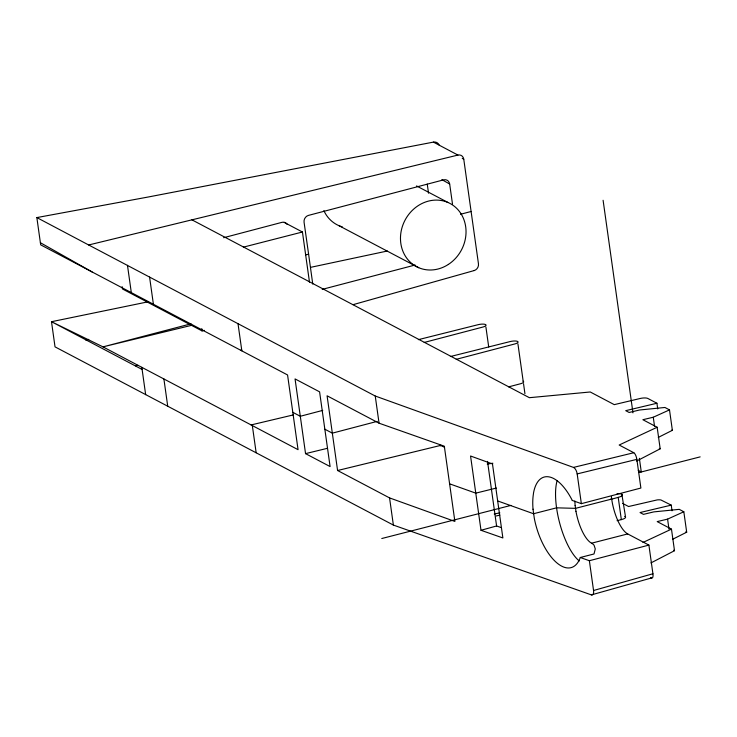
<?xml version="1.0" encoding="UTF-8"?>
<svg xmlns="http://www.w3.org/2000/svg" width="737" height="737" viewBox="0 0 737 737"><rect width="100%" height="100%" fill="white"/><g stroke="black" fill="none" stroke-linecap="round" stroke-linejoin="round"><path stroke-width="1.11" d="M636.602 461.049L660.186 448.815L657.155 427.248L642.857 419.712L653.268 417.234L669.5 409.883L672.374 430.316L658.261 437.419M650.918 562.939L674.502 550.705L671.471 529.129L657.174 521.593L667.584 519.124L683.825 511.764L686.691 532.197L672.577 539.3M657.155 427.248L619.163 445.019L633.802 452.73A5.721 2.008 75.6 0 1 636.851 459.372L640.886 488.041L581.355 503.666L572.262 500.441M642.977 542.46L671.471 529.129M135.7 365.893L137.837 365.294M353.069 304.667L474.167 270.562M147.907 301.848L51.498 321.71L55.026 346.86L393.374 525.076L591.396 594.897A5.749 2.626 73.2 0 0 593.561 590.494L652.927 573.764L648.901 545.094L627.712 533.929A30.042 10.558 75.6 0 1 611.378 496.535M591.396 594.897L651.407 577.992A5.721 2.008 75.6 0 0 652.927 573.764M240.612 350.222L241.644 349.937M499.861 512.878L494.241 513.984M480.994 530.281L502.874 537.955L492.473 463.942L470.556 456.01L480.994 530.281L496.591 525.978L500.616 527.388M611.553 499.189L618.214 497.374A7.158 2.036 -8 0 0 622.424 494.785A7.158 2.036 -8 0 0 617.062 493.661M223.633 237.719L282.004 222.334A5.776 5.122 -63.6 0 1 287.237 224.453M305.569 254.947L308.6 254.154L304.068 222.242A5.785 5.131 -63.6 0 1 308.508 215.379L443.637 179.856A5.832 5.168 -63.6 0 1 449.671 184.02L452.481 203.965M460.514 214.274L471.109 211.491M322.198 289.383L415.106 265.025M191.012 323.819L102.987 346.869L191.86 325.257M424.217 342.447L482.772 327.081A5.721 1.621 -8 0 0 485.563 324.556A5.721 1.621 -8 0 0 478.11 324.685L418.367 339.656M456.249 359.324L514.794 343.958A5.721 1.621 -8 0 0 517.586 341.434A5.721 1.621 -8 0 0 510.133 341.572L450.39 356.533M322.742 410.38L300.3 416.276L292.81 412.324M377.206 421.371L332.332 433.153L324.842 429.21M508.641 386.87L520.396 383.784A5.721 1.621 -8 0 0 522.957 381.158M533.026 509.166L534.316 518.387A46.68 21.355 73.2 0 0 539.484 536.214A47.592 21.769 73.2 0 0 561.483 566.044A47.758 21.843 73.2 0 0 580.295 557.513L589.37 560.728L648.901 545.094M575.956 511.303A29.996 10.604 75.6 0 0 590.291 542.386L591.553 543.197L627.712 533.929M243.394 247.144L302.437 232.008L309.485 282.142M122.158 286.693L122.48 288.978L202.076 330.931L204.306 330.36M381.784 538.517L510.981 505.389M639.053 472.537L700.15 456.876M580.286 557.494L594.004 553.975L595.284 548.936L594.05 545.187A45.62 12.953 -8 0 0 591.599 543.215M617.053 520.691L621.337 519.613A7.149 1.99 -7 0 0 624.654 516.416M496.369 488.051L475.78 493.145L449.598 483.822M142.112 369.467L51.498 321.71L102.609 346.666L298.061 449.681L287.568 374.967L40.682 244.85L36.85 217.581L88.67 244.979L457.935 155.074A5.721 5.067 -63.6 0 1 463.757 159.183L478.46 263.8A5.721 5.067 -63.6 0 1 474.167 270.562M305.551 453.633L330.093 466.567L319.591 391.844L295.049 378.919L305.551 453.633L327.071 448.391M337.583 470.51L389.56 497.908L454.886 521.437L444.319 446.198L379.058 423.195L327.081 395.797L337.583 470.51L440.846 445.369L444.522 447.304M88.67 244.979L375.244 396.027L573.487 467.415L633.802 452.73M573.487 467.433A5.749 2.626 73.2 0 1 577.172 473.909L636.851 459.372M496.213 515.974L499.889 515.08M251.114 424.936L293.335 414.913M657.717 408.924L656.925 403.25L625.704 410.666L629.131 412.471L639.541 410.002L664.931 407.469L669.5 409.883M672.033 510.805L671.241 505.131L640.02 512.547L643.456 514.362L653.857 511.883L679.247 509.35L683.825 511.764M85.778 340.043L88.753 339.379M492.878 463.223L487.231 464.052M310.968 267.264L387.33 251.022M439.132 144.977A5.721 5.334 -48 0 0 433.411 142.112L148.505 196.954L36.85 217.581M497.678 500.948L533.551 513.735L556.564 507.83L575.477 508.355L611.692 499.069L611.084 498.746M462.246 158.381L463.757 159.183M416.543 185.927L447.783 202.389M339.131 225.762L418.736 267.715M656.925 403.25L647.768 398.422A5.721 1.585 -7 0 0 640.278 398.459L614.262 404.641L590.245 391.983L529.378 397.694L191.933 219.838M284.298 222.445L302.437 232.008M671.803 430.012L672.374 430.316M659.293 448.345L660.186 448.815M638.242 470.372L641.282 471.966L639.366 458.322M671.241 505.131L660.896 499.962A5.527 1.538 -7 0 0 657.22 499.907L628.587 506.522L622.581 503.353M685.834 531.746L686.691 532.197M673.609 550.226L674.502 550.705M439.455 445.166L440.929 445.94L440.846 445.369M650.495 577.513L651.407 577.992M433.411 142.112L457.935 155.074M441.878 179.653L449.671 184.02M40.397 242.722L92.107 271.953M625.584 517.263L621.844 494.205M575.956 511.303L575.136 505.471M653.268 417.234L654.52 426.161M667.584 519.124L668.993 529.157M603.096 200.28L632.972 412.858M618.214 497.374L621.337 519.613M577.172 473.9L581.355 503.666M589.37 560.728L593.552 590.484M517.936 343.921L523.187 381.259M523.537 383.747L524.937 393.705M485.913 327.044L488.714 346.952M487.516 461.371L496.591 525.978M427.239 184.075L428.529 193.195M375.244 396.027L379.058 423.195M389.56 497.908L393.374 525.076M238.014 323.7L241.837 350.867M252.33 425.581L256.154 452.748M201.763 328.647L202.076 330.931M149.583 277.084L153.397 304.252M163.9 378.975L167.714 406.142M127.473 265.302L131.315 292.617M141.817 367.33L145.659 394.673M308.6 254.154L312.764 284.095M342.3 226.885A35.772 31.912 -62.2 0 1 323.875 210.644M579.264 560.958A47.214 16.592 75.6 0 1 560 524.283A47.214 16.592 75.6 0 1 557.108 480.708M575.146 505.527A29.996 10.604 75.6 0 1 574.869 501.059M533.044 509.331A46.68 21.355 73.2 0 1 533.487 493.504M572.271 500.423A47.758 21.843 73.2 0 0 548.945 476.867A47.592 21.769 73.2 0 0 533.459 493.339M448.372 264.426A35.772 31.912 -62.2 0 0 450.887 203.937A35.772 31.912 -62.2 0 0 400.504 236.789A35.772 31.912 -62.2 0 0 448.372 264.426"/></g></svg>
